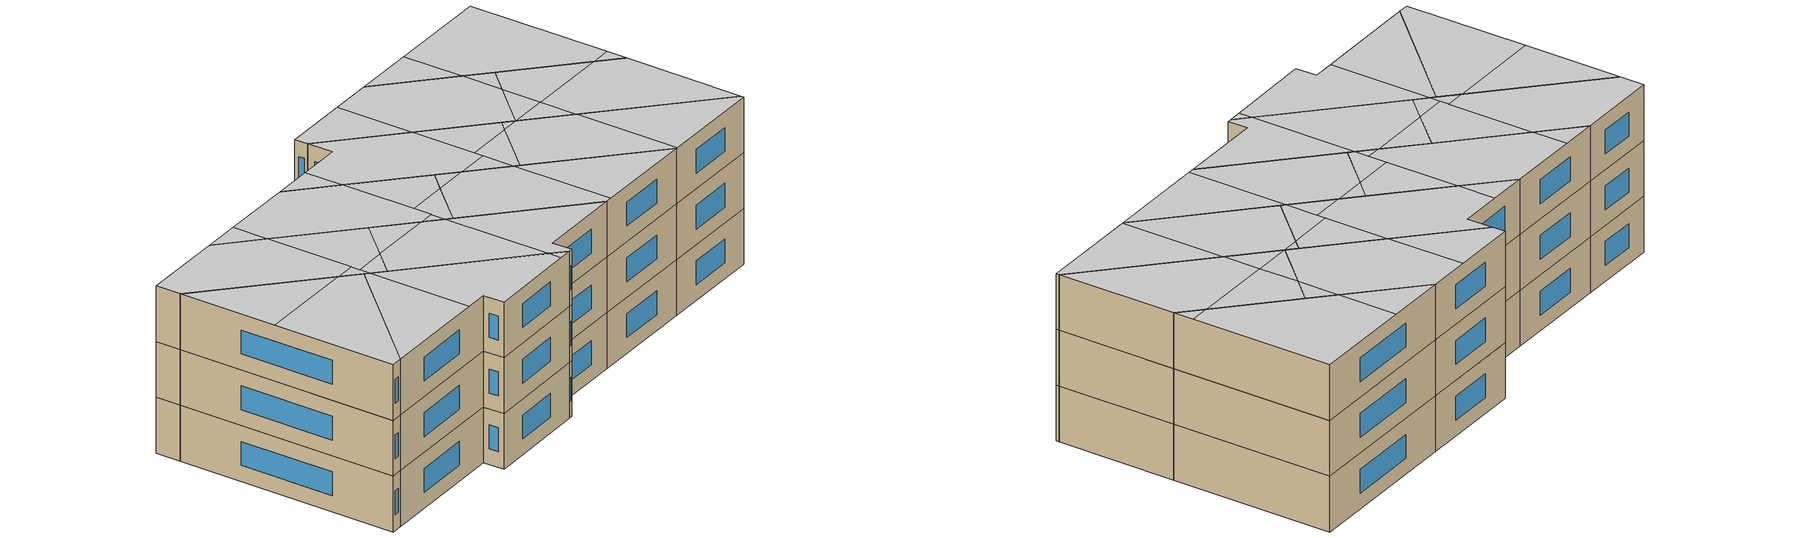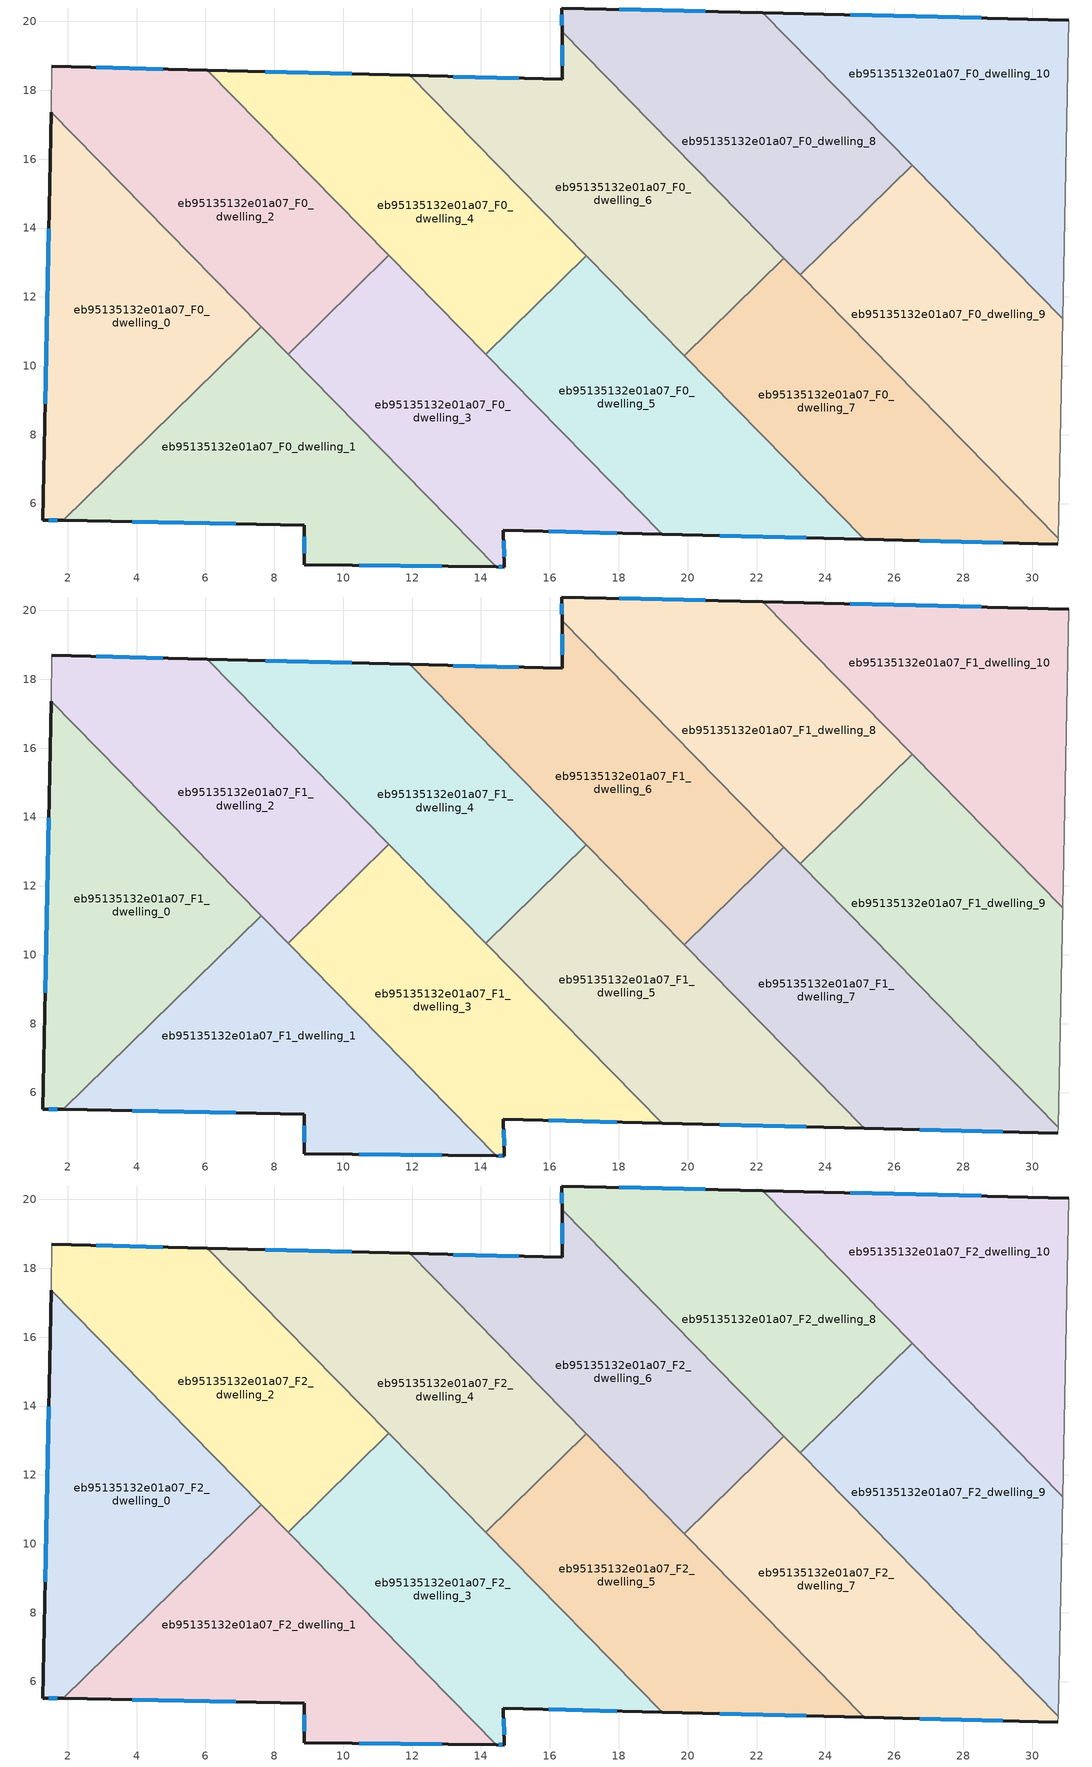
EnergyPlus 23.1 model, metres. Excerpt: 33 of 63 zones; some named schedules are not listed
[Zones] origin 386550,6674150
eb95135132e01a07_F0_dwelling_0
 floor ground (EU_floor_Construction): 1.52,17.36 7.62,11.14 1.87,5.51 1.27,5.52 z0
 wall outside (EU_wall_Construction): 1.52,17.36 1.27,5.52 1.87,5.51 z0:3
 wall to eb95135132e01a07_F0_dwelling_1 (EU_wall_Construction): 1.87,5.51 7.62,11.14 z0:3
 wall to eb95135132e01a07_F0_dwelling_2 (EU_wall_Construction): 7.62,11.14 1.52,17.36 z0:3
 window (EU_Window_Construction): 1.44,5.52 1.7,5.51 / 1.45,13.98 1.34,8.91 z0.86:2.14
eb95135132e01a07_F0_dwelling_1
 floor ground (EU_floor_Construction): 7.62,11.14 14.45,4.16 8.88,4.23 8.87,5.37 1.87,5.51 z0
 wall outside (EU_wall_Construction): 1.87,5.51 8.87,5.37 8.88,4.23 14.45,4.16 z0:3
 wall to eb95135132e01a07_F0_dwelling_3 (EU_wall_Construction): 14.45,4.16 8.4,10.34 z0:3
 wall to eb95135132e01a07_F0_dwelling_2 (EU_wall_Construction): 8.4,10.34 7.62,11.14 z0:3
 window (EU_Window_Construction): 8.87,5.04 8.88,4.55 / 3.87,5.47 6.87,5.41 / 10.47,4.21 12.86,4.18 z0.86:2.14
eb95135132e01a07_F0_dwelling_10
 floor ground (EU_floor_Construction): 31.07,20.04 30.89,11.36 22.18,20.25 z0
 wall outside (EU_wall_Construction): 31.07,20.04 22.18,20.25 z0:3
 wall adiabatic (EU_wall_Construction): 30.89,11.36 31.07,20.04 z0:3
 wall to eb95135132e01a07_F0_dwelling_9 (EU_wall_Construction): 26.51,15.83 30.89,11.36 z0:3
 wall to eb95135132e01a07_F0_dwelling_8 (EU_wall_Construction): 22.18,20.25 26.51,15.83 z0:3
 window (EU_Window_Construction): 28.53,20.1 24.72,20.19 z0.86:2.14
eb95135132e01a07_F0_dwelling_2
 floor ground (EU_floor_Construction): 6.05,18.58 11.33,13.2 8.4,10.34 1.52,17.36 1.54,18.7 z0
 wall outside (EU_wall_Construction): 6.05,18.58 1.54,18.7 z0:3
 wall adiabatic (EU_wall_Construction): 1.54,18.7 1.52,17.36 z0:3
 wall to eb95135132e01a07_F0_dwelling_3 (EU_wall_Construction): 8.4,10.34 11.33,13.2 z0:3
 wall to eb95135132e01a07_F0_dwelling_4 (EU_wall_Construction): 11.33,13.2 6.05,18.58 z0:3
 window (EU_Window_Construction): 4.77,18.62 2.83,18.67 z0.86:2.14
eb95135132e01a07_F0_dwelling_3
 floor ground (EU_floor_Construction): 11.33,13.2 19.26,5.11 14.65,5.22 14.68,4.16 14.45,4.16 8.4,10.34 z0
 wall outside (EU_wall_Construction): 14.45,4.16 14.68,4.16 14.65,5.22 19.26,5.11 z0:3
 wall to eb95135132e01a07_F0_dwelling_5 (EU_wall_Construction): 19.26,5.11 14.13,10.34 z0:3
 wall to eb95135132e01a07_F0_dwelling_4 (EU_wall_Construction): 14.13,10.34 11.32,13.2 z0:3
 window (EU_Window_Construction): 14.67,4.46 14.66,4.92 / 14.51,4.16 14.61,4.16 / 15.97,5.19 17.94,5.14 z0.86:2.14
eb95135132e01a07_F0_dwelling_4
 floor ground (EU_floor_Construction): 11.93,18.43 17.05,13.2 14.13,10.34 6.05,18.58 z0
 wall outside (EU_wall_Construction): 11.93,18.43 6.05,18.58 z0:3
 wall to eb95135132e01a07_F0_dwelling_5 (EU_wall_Construction): 14.13,10.34 17.05,13.2 z0:3
 wall to eb95135132e01a07_F0_dwelling_6 (EU_wall_Construction): 17.05,13.2 11.93,18.43 z0:3
 window (EU_Window_Construction): 10.25,18.47 7.73,18.54 z0.86:2.14
eb95135132e01a07_F0_dwelling_5
 floor ground (EU_floor_Construction): 17.05,13.2 25.13,4.96 19.26,5.11 14.13,10.34 z0
 wall outside (EU_wall_Construction): 19.26,5.11 25.13,4.96 z0:3
 wall to eb95135132e01a07_F0_dwelling_7 (EU_wall_Construction): 25.13,4.96 19.9,10.29 z0:3
 wall to eb95135132e01a07_F0_dwelling_6 (EU_wall_Construction): 19.9,10.29 17.05,13.2 z0:3
 window (EU_Window_Construction): 20.93,5.07 23.45,5 z0.86:2.14
eb95135132e01a07_F0_dwelling_6
 floor ground (EU_floor_Construction): 16.35,19.7 22.79,13.12 19.91,10.29 11.93,18.43 16.36,18.32 z0
 wall outside (EU_wall_Construction): 16.35,19.7 16.36,18.32 11.93,18.43 z0:3
 wall to eb95135132e01a07_F0_dwelling_8 (EU_wall_Construction): 22.79,13.12 16.35,19.7 z0:3
 wall to eb95135132e01a07_F0_dwelling_7 (EU_wall_Construction): 19.91,10.29 22.79,13.12 z0:3
 window (EU_Window_Construction): 16.35,19.3 16.36,18.71 / 15.09,18.35 13.2,18.4 z0.86:2.14
eb95135132e01a07_F0_dwelling_7
 floor ground (EU_floor_Construction): 22.79,13.12 30.76,4.99 30.75,4.82 25.13,4.96 19.91,10.29 z0
 wall outside (EU_wall_Construction): 25.13,4.96 30.75,4.82 z0:3
 wall adiabatic (EU_wall_Construction): 30.75,4.82 30.76,4.99 z0:3
 wall to eb95135132e01a07_F0_dwelling_9 (EU_wall_Construction): 30.76,4.99 23.26,12.64 z0:3
 wall to eb95135132e01a07_F0_dwelling_8 (EU_wall_Construction): 23.26,12.64 22.79,13.12 z0:3
 window (EU_Window_Construction): 26.74,4.92 29.15,4.86 z0.86:2.14
eb95135132e01a07_F0_dwelling_8
 floor ground (EU_floor_Construction): 22.18,20.25 26.52,15.83 23.26,12.64 16.35,19.7 16.35,20.39 z0
 wall outside (EU_wall_Construction): 22.18,20.25 16.35,20.39 16.35,19.7 z0:3
 wall to eb95135132e01a07_F0_dwelling_9 (EU_wall_Construction): 23.26,12.64 26.52,15.83 z0:3
 window (EU_Window_Construction): 16.35,20.19 16.35,19.89 / 20.51,20.29 18.02,20.35 z0.86:2.14
eb95135132e01a07_F0_dwelling_9
 floor ground (EU_floor_Construction): 26.52,15.83 30.89,11.36 30.76,4.99 23.26,12.64 z0
 wall adiabatic (EU_wall_Construction): 30.76,4.99 30.89,11.36 z0:3
eb95135132e01a07_F1_dwelling_0
 floor to eb95135132e01a07_F0_dwelling_0 (EU_floor_Construction): 1.52,17.36 7.62,11.14 1.87,5.51 1.27,5.52 z3
 wall outside (EU_wall_Construction): 1.52,17.36 1.27,5.52 1.87,5.51 z3:6
 wall to eb95135132e01a07_F1_dwelling_1 (EU_wall_Construction): 1.87,5.51 7.62,11.14 z3:6
 wall to eb95135132e01a07_F1_dwelling_2 (EU_wall_Construction): 7.62,11.14 1.52,17.36 z3:6
 window (EU_Window_Construction): 1.44,5.52 1.7,5.51 / 1.45,13.98 1.34,8.91 z3.86:5.14
eb95135132e01a07_F1_dwelling_1
 floor to eb95135132e01a07_F0_dwelling_1 (EU_floor_Construction): 7.62,11.14 14.45,4.16 8.88,4.23 8.87,5.37 1.87,5.51 z3
 wall outside (EU_wall_Construction): 1.87,5.51 8.87,5.37 8.88,4.23 14.45,4.16 z3:6
 wall to eb95135132e01a07_F1_dwelling_3 (EU_wall_Construction): 14.45,4.16 8.4,10.34 z3:6
 wall to eb95135132e01a07_F1_dwelling_2 (EU_wall_Construction): 8.4,10.34 7.62,11.14 z3:6
 window (EU_Window_Construction): 8.87,5.04 8.88,4.55 / 3.87,5.47 6.87,5.41 / 10.47,4.21 12.86,4.18 z3.86:5.14
eb95135132e01a07_F1_dwelling_10
 floor to eb95135132e01a07_F0_dwelling_10 (EU_floor_Construction): 31.07,20.04 30.89,11.36 22.18,20.25 z3
 wall outside (EU_wall_Construction): 31.07,20.04 22.18,20.25 z3:6
 wall adiabatic (EU_wall_Construction): 30.89,11.36 31.07,20.04 z3:6
 wall to eb95135132e01a07_F1_dwelling_9 (EU_wall_Construction): 26.51,15.83 30.89,11.36 z3:6
 wall to eb95135132e01a07_F1_dwelling_8 (EU_wall_Construction): 22.18,20.25 26.51,15.83 z3:6
 window (EU_Window_Construction): 28.53,20.1 24.72,20.19 z3.86:5.14
eb95135132e01a07_F1_dwelling_2
 floor to eb95135132e01a07_F0_dwelling_2 (EU_floor_Construction): 6.05,18.58 11.33,13.2 8.4,10.34 1.52,17.36 1.54,18.7 z3
 wall outside (EU_wall_Construction): 6.05,18.58 1.54,18.7 z3:6
 wall adiabatic (EU_wall_Construction): 1.54,18.7 1.52,17.36 z3:6
 wall to eb95135132e01a07_F1_dwelling_3 (EU_wall_Construction): 8.4,10.34 11.33,13.2 z3:6
 wall to eb95135132e01a07_F1_dwelling_4 (EU_wall_Construction): 11.33,13.2 6.05,18.58 z3:6
 window (EU_Window_Construction): 4.77,18.62 2.83,18.67 z3.86:5.14
eb95135132e01a07_F1_dwelling_3
 floor to eb95135132e01a07_F0_dwelling_3 (EU_floor_Construction): 11.33,13.2 19.26,5.11 14.65,5.22 14.68,4.16 14.45,4.16 8.4,10.34 z3
 wall outside (EU_wall_Construction): 14.45,4.16 14.68,4.16 14.65,5.22 19.26,5.11 z3:6
 wall to eb95135132e01a07_F1_dwelling_5 (EU_wall_Construction): 19.26,5.11 14.13,10.34 z3:6
 wall to eb95135132e01a07_F1_dwelling_4 (EU_wall_Construction): 14.13,10.34 11.32,13.2 z3:6
 window (EU_Window_Construction): 14.67,4.46 14.66,4.92 / 14.51,4.16 14.61,4.16 / 15.97,5.19 17.94,5.14 z3.86:5.14
eb95135132e01a07_F1_dwelling_4
 floor to eb95135132e01a07_F0_dwelling_4 (EU_floor_Construction): 11.93,18.43 17.05,13.2 14.13,10.34 6.05,18.58 z3
 wall outside (EU_wall_Construction): 11.93,18.43 6.05,18.58 z3:6
 wall to eb95135132e01a07_F1_dwelling_5 (EU_wall_Construction): 14.13,10.34 17.05,13.2 z3:6
 wall to eb95135132e01a07_F1_dwelling_6 (EU_wall_Construction): 17.05,13.2 11.93,18.43 z3:6
 window (EU_Window_Construction): 10.25,18.47 7.73,18.54 z3.86:5.14
eb95135132e01a07_F1_dwelling_5
 floor to eb95135132e01a07_F0_dwelling_5 (EU_floor_Construction): 17.05,13.2 25.13,4.96 19.26,5.11 14.13,10.34 z3
 wall outside (EU_wall_Construction): 19.26,5.11 25.13,4.96 z3:6
 wall to eb95135132e01a07_F1_dwelling_7 (EU_wall_Construction): 25.13,4.96 19.9,10.29 z3:6
 wall to eb95135132e01a07_F1_dwelling_6 (EU_wall_Construction): 19.9,10.29 17.05,13.2 z3:6
 window (EU_Window_Construction): 20.93,5.07 23.45,5 z3.86:5.14
eb95135132e01a07_F1_dwelling_6
 floor to eb95135132e01a07_F0_dwelling_6 (EU_floor_Construction): 16.35,19.7 22.79,13.12 19.91,10.29 11.93,18.43 16.36,18.32 z3
 wall outside (EU_wall_Construction): 16.35,19.7 16.36,18.32 11.93,18.43 z3:6
 wall to eb95135132e01a07_F1_dwelling_8 (EU_wall_Construction): 22.79,13.12 16.35,19.7 z3:6
 wall to eb95135132e01a07_F1_dwelling_7 (EU_wall_Construction): 19.91,10.29 22.79,13.12 z3:6
 window (EU_Window_Construction): 16.35,19.3 16.36,18.71 / 15.09,18.35 13.2,18.4 z3.86:5.14
eb95135132e01a07_F1_dwelling_7
 floor to eb95135132e01a07_F0_dwelling_7 (EU_floor_Construction): 22.79,13.12 30.76,4.99 30.75,4.82 25.13,4.96 19.91,10.29 z3
 wall outside (EU_wall_Construction): 25.13,4.96 30.75,4.82 z3:6
 wall adiabatic (EU_wall_Construction): 30.75,4.82 30.76,4.99 z3:6
 wall to eb95135132e01a07_F1_dwelling_9 (EU_wall_Construction): 30.76,4.99 23.26,12.64 z3:6
 wall to eb95135132e01a07_F1_dwelling_8 (EU_wall_Construction): 23.26,12.64 22.79,13.12 z3:6
 window (EU_Window_Construction): 26.74,4.92 29.15,4.86 z3.86:5.14
eb95135132e01a07_F1_dwelling_8
 floor to eb95135132e01a07_F0_dwelling_8 (EU_floor_Construction): 22.18,20.25 26.52,15.83 23.26,12.64 16.35,19.7 16.35,20.39 z3
 wall outside (EU_wall_Construction): 22.18,20.25 16.35,20.39 16.35,19.7 z3:6
 wall to eb95135132e01a07_F1_dwelling_9 (EU_wall_Construction): 23.26,12.64 26.52,15.83 z3:6
 window (EU_Window_Construction): 16.35,20.19 16.35,19.89 / 20.51,20.29 18.02,20.35 z3.86:5.14
eb95135132e01a07_F1_dwelling_9
 floor to eb95135132e01a07_F0_dwelling_9 (EU_floor_Construction): 26.52,15.83 30.89,11.36 30.76,4.99 23.26,12.64 z3
 wall adiabatic (EU_wall_Construction): 30.76,4.99 30.89,11.36 z3:6
eb95135132e01a07_F2_dwelling_0
 floor to eb95135132e01a07_F1_dwelling_0 (EU_floor_Construction): 1.52,17.36 7.62,11.14 1.87,5.51 1.27,5.52 z6
 wall outside (EU_wall_Construction): 1.52,17.36 1.27,5.52 1.87,5.51 z6:9
 wall to eb95135132e01a07_F2_dwelling_1 (EU_wall_Construction): 1.87,5.51 7.62,11.14 z6:9
 wall to eb95135132e01a07_F2_dwelling_2 (EU_wall_Construction): 7.62,11.14 1.52,17.36 z6:9
 window (EU_Window_Construction): 1.44,5.52 1.7,5.51 / 1.45,13.98 1.34,8.91 z6.86:8.14
 ceiling to eb95135132e01a07_F3_dwelling_8 (EU_floor_Construction): 7.62,11.14 6.78,11.99 1.41,12.1 1.27,5.52 1.87,5.51 z9
 ceiling to eb95135132e01a07_F3_dwelling_9 (EU_floor_Construction): 6.78,11.99 1.52,17.36 1.41,12.1 z9
eb95135132e01a07_F2_dwelling_1
 floor to eb95135132e01a07_F1_dwelling_1 (EU_floor_Construction): 7.62,11.14 14.45,4.16 8.88,4.23 8.87,5.37 1.87,5.51 z6
 wall outside (EU_wall_Construction): 1.87,5.51 8.87,5.37 8.88,4.23 14.45,4.16 z6:9
 wall to eb95135132e01a07_F2_dwelling_3 (EU_wall_Construction): 14.45,4.16 8.4,10.34 z6:9
 wall to eb95135132e01a07_F2_dwelling_2 (EU_wall_Construction): 8.4,10.34 7.62,11.14 z6:9
 window (EU_Window_Construction): 8.87,5.04 8.88,4.55 / 3.87,5.47 6.87,5.41 / 10.47,4.21 12.86,4.18 z6.86:8.14
 ceiling to eb95135132e01a07_F3_dwelling_6 (EU_floor_Construction): 13.75,4.17 13.76,4.86 7.83,10.91 7.72,5.39 8.87,5.37 8.88,4.23 z9
 ceiling to eb95135132e01a07_F3_dwelling_8 (EU_floor_Construction): 7.72,5.39 7.83,10.91 7.62,11.14 1.87,5.51 z9
 ceiling to eb95135132e01a07_F3_dwelling_4 (EU_floor_Construction): 14.45,4.16 13.76,4.86 13.75,4.17 z9
eb95135132e01a07_F2_dwelling_10
 floor to eb95135132e01a07_F1_dwelling_10 (EU_floor_Construction): 31.07,20.04 30.89,11.36 22.18,20.25 z6
 wall outside (EU_wall_Construction): 31.07,20.04 22.18,20.25 z6:9
 wall adiabatic (EU_wall_Construction): 30.89,11.36 31.07,20.04 z6:9
 wall to eb95135132e01a07_F2_dwelling_9 (EU_wall_Construction): 26.51,15.83 30.89,11.36 z6:9
 wall to eb95135132e01a07_F2_dwelling_8 (EU_wall_Construction): 22.18,20.25 26.51,15.83 z6:9
 window (EU_Window_Construction): 28.53,20.1 24.72,20.19 z6.86:8.14
 ceiling to eb95135132e01a07_F3_dwelling_1 (EU_floor_Construction): 30.91,12.44 31.07,20.04 25.49,20.17 25.43,16.94 29.81,12.46 z9
 ceiling to eb95135132e01a07_F3_dwelling_0 (EU_floor_Construction): 30.89,11.36 30.91,12.44 29.81,12.46 z9
 ceiling to eb95135132e01a07_F3_dwelling_3 (EU_floor_Construction): 25.43,16.94 25.49,20.17 22.18,20.25 z9
eb95135132e01a07_F2_dwelling_2
 floor to eb95135132e01a07_F1_dwelling_2 (EU_floor_Construction): 6.05,18.58 11.33,13.2 8.4,10.34 1.52,17.36 1.54,18.7 z6
 wall outside (EU_wall_Construction): 6.05,18.58 1.54,18.7 z6:9
 wall adiabatic (EU_wall_Construction): 1.54,18.7 1.52,17.36 z6:9
 wall to eb95135132e01a07_F2_dwelling_3 (EU_wall_Construction): 8.4,10.34 11.33,13.2 z6:9
 wall to eb95135132e01a07_F2_dwelling_4 (EU_wall_Construction): 11.33,13.2 6.05,18.58 z6:9
 window (EU_Window_Construction): 4.77,18.62 2.83,18.67 z6.86:8.14
 ceiling to eb95135132e01a07_F3_dwelling_9 (EU_floor_Construction): 7.86,11.97 7.95,16.64 6.05,18.58 1.54,18.7 1.52,17.36 6.78,11.99 z9
 ceiling to eb95135132e01a07_F3_dwelling_7 (EU_floor_Construction): 11.32,13.2 7.95,16.64 7.85,11.5 9.55,11.47 z9
 ceiling to eb95135132e01a07_F3_dwelling_8 (EU_floor_Construction): 7.83,10.91 7.86,11.97 6.78,11.99 z9
 ceiling to eb95135132e01a07_F3_dwelling_6 (EU_floor_Construction): 9.55,11.47 7.85,11.5 7.83,10.91 8.4,10.34 z9
eb95135132e01a07_F2_dwelling_3
 floor to eb95135132e01a07_F1_dwelling_3 (EU_floor_Construction): 11.33,13.2 19.26,5.11 14.65,5.22 14.68,4.16 14.45,4.16 8.4,10.34 z6
 wall outside (EU_wall_Construction): 14.45,4.16 14.68,4.16 14.65,5.22 19.26,5.11 z6:9
 wall to eb95135132e01a07_F2_dwelling_5 (EU_wall_Construction): 19.26,5.11 14.13,10.34 z6:9
 wall to eb95135132e01a07_F2_dwelling_4 (EU_wall_Construction): 14.13,10.34 11.32,13.2 z6:9
 window (EU_Window_Construction): 14.67,4.46 14.66,4.92 / 14.51,4.16 14.61,4.16 / 15.97,5.19 17.94,5.14 z6.86:8.14
 ceiling to eb95135132e01a07_F3_dwelling_4 (EU_floor_Construction): 19.26,5.11 13.88,10.6 13.76,4.86 14.45,4.16 14.68,4.16 14.65,5.22 z9
 ceiling to eb95135132e01a07_F3_dwelling_6 (EU_floor_Construction): 13.76,4.86 13.88,10.6 13.1,11.39 9.55,11.47 8.4,10.34 z9
 ceiling to eb95135132e01a07_F3_dwelling_7 (EU_floor_Construction): 13.1,11.39 11.32,13.2 9.55,11.47 z9
eb95135132e01a07_F2_dwelling_4
 floor to eb95135132e01a07_F1_dwelling_4 (EU_floor_Construction): 11.93,18.43 17.05,13.2 14.13,10.34 6.05,18.58 z6
 wall outside (EU_wall_Construction): 11.93,18.43 6.05,18.58 z6:9
 wall to eb95135132e01a07_F2_dwelling_5 (EU_wall_Construction): 14.13,10.34 17.05,13.2 z6:9
 wall to eb95135132e01a07_F2_dwelling_6 (EU_wall_Construction): 17.05,13.2 11.93,18.43 z6:9
 window (EU_Window_Construction): 10.25,18.47 7.73,18.54 z6.86:8.14
 ceiling to eb95135132e01a07_F3_dwelling_7 (EU_floor_Construction): 13.9,11.38 14,16.32 11.93,18.43 7.99,18.53 7.95,16.64 13.1,11.39 z9
 ceiling to eb95135132e01a07_F3_dwelling_9 (EU_floor_Construction): 7.95,16.64 7.99,18.53 6.05,18.58 z9
 ceiling to eb95135132e01a07_F3_dwelling_4 (EU_floor_Construction): 16.13,12.3 13.92,12.34 13.88,10.6 14.13,10.34 z9
 ceiling to eb95135132e01a07_F3_dwelling_5 (EU_floor_Construction): 17.05,13.2 14,16.32 13.92,12.34 16.13,12.3 z9
 ceiling to eb95135132e01a07_F3_dwelling_6 (EU_floor_Construction): 13.88,10.6 13.9,11.38 13.1,11.39 z9
eb95135132e01a07_F2_dwelling_5
 floor to eb95135132e01a07_F1_dwelling_5 (EU_floor_Construction): 17.05,13.2 25.13,4.96 19.26,5.11 14.13,10.34 z6
 wall outside (EU_wall_Construction): 19.26,5.11 25.13,4.96 z6:9
 wall to eb95135132e01a07_F2_dwelling_7 (EU_wall_Construction): 25.13,4.96 19.9,10.29 z6:9
 wall to eb95135132e01a07_F2_dwelling_6 (EU_wall_Construction): 19.9,10.29 17.05,13.2 z6:9
 window (EU_Window_Construction): 20.93,5.07 23.45,5 z6.86:8.14
 ceiling to eb95135132e01a07_F3_dwelling_4 (EU_floor_Construction): 19.6,5.1 19.71,10.49 17.98,12.26 16.13,12.3 14.13,10.34 19.26,5.11 z9
 ceiling to eb95135132e01a07_F3_dwelling_2 (EU_floor_Construction): 25.13,4.96 19.71,10.49 19.6,5.1 z9
 ceiling to eb95135132e01a07_F3_dwelling_5 (EU_floor_Construction): 17.98,12.26 17.05,13.2 16.13,12.3 z9
eb95135132e01a07_F2_dwelling_6
 floor to eb95135132e01a07_F1_dwelling_6 (EU_floor_Construction): 16.35,19.7 22.79,13.12 19.91,10.29 11.93,18.43 16.36,18.32 z6
 wall outside (EU_wall_Construction): 16.35,19.7 16.36,18.32 11.93,18.43 z6:9
 wall to eb95135132e01a07_F2_dwelling_8 (EU_wall_Construction): 22.79,13.12 16.35,19.7 z6:9
 wall to eb95135132e01a07_F2_dwelling_7 (EU_wall_Construction): 19.91,10.29 22.79,13.12 z6:9
 window (EU_Window_Construction): 16.35,19.3 16.36,18.71 / 15.09,18.35 13.2,18.4 z6.86:8.14
 ceiling to eb95135132e01a07_F3_dwelling_5 (EU_floor_Construction): 19.75,12.22 19.83,16.15 16.35,19.7 16.36,18.32 14.04,18.38 14,16.32 17.98,12.26 z9
 ceiling to eb95135132e01a07_F3_dwelling_7 (EU_floor_Construction): 14,16.32 14.04,18.38 11.93,18.43 z9
 ceiling to eb95135132e01a07_F3_dwelling_3 (EU_floor_Construction): 22.79,13.12 19.83,16.15 19.76,12.69 22.3,12.64 z9
 ceiling to eb95135132e01a07_F3_dwelling_4 (EU_floor_Construction): 19.71,10.49 19.75,12.22 17.98,12.26 z9
 ceiling to eb95135132e01a07_F3_dwelling_2 (EU_floor_Construction): 22.3,12.64 19.76,12.69 19.71,10.49 19.91,10.29 z9
eb95135132e01a07_F2_dwelling_7
 floor to eb95135132e01a07_F1_dwelling_7 (EU_floor_Construction): 22.79,13.12 30.76,4.99 30.75,4.82 25.13,4.96 19.91,10.29 z6
 wall outside (EU_wall_Construction): 25.13,4.96 30.75,4.82 z6:9
 wall adiabatic (EU_wall_Construction): 30.75,4.82 30.76,4.99 z6:9
 wall to eb95135132e01a07_F2_dwelling_9 (EU_wall_Construction): 30.76,4.99 23.26,12.64 z6:9
 wall to eb95135132e01a07_F2_dwelling_8 (EU_wall_Construction): 23.26,12.64 22.79,13.12 z6:9
 window (EU_Window_Construction): 26.74,4.92 29.15,4.86 z6.86:8.14
 ceiling to eb95135132e01a07_F3_dwelling_2 (EU_floor_Construction): 25.18,4.96 25.29,10.57 23.29,12.62 22.3,12.64 19.91,10.29 25.13,4.96 z9
 ceiling to eb95135132e01a07_F3_dwelling_0 (EU_floor_Construction): 30.75,4.82 30.76,4.99 25.29,10.57 25.18,4.96 z9
 ceiling to eb95135132e01a07_F3_dwelling_3 (EU_floor_Construction): 23.29,12.62 22.79,13.12 22.3,12.64 z9
eb95135132e01a07_F2_dwelling_8
 floor to eb95135132e01a07_F1_dwelling_8 (EU_floor_Construction): 22.18,20.25 26.52,15.83 23.26,12.64 16.35,19.7 16.35,20.39 z6
 wall outside (EU_wall_Construction): 22.18,20.25 16.35,20.39 16.35,19.7 z6:9
 wall to eb95135132e01a07_F2_dwelling_9 (EU_wall_Construction): 23.26,12.64 26.52,15.83 z6:9
 window (EU_Window_Construction): 16.35,20.19 16.35,19.89 / 20.51,20.29 18.02,20.35 z6.86:8.14
 ceiling to eb95135132e01a07_F3_dwelling_3 (EU_floor_Construction): 25.38,14.72 25.43,16.94 22.18,20.25 19.91,20.3 19.83,16.15 23.26,12.64 z9
 ceiling to eb95135132e01a07_F3_dwelling_5 (EU_floor_Construction): 19.83,16.15 19.91,20.3 16.35,20.39 16.35,19.7 z9
 ceiling to eb95135132e01a07_F3_dwelling_1 (EU_floor_Construction): 26.51,15.83 25.43,16.94 25.38,14.72 z9
eb95135132e01a07_F2_dwelling_9
 floor to eb95135132e01a07_F1_dwelling_9 (EU_floor_Construction): 26.52,15.83 30.89,11.36 30.76,4.99 23.26,12.64 z6
 wall adiabatic (EU_wall_Construction): 30.76,4.99 30.89,11.36 z6:9
 ceiling to eb95135132e01a07_F3_dwelling_0 (EU_floor_Construction): 30.76,4.99 30.89,11.36 29.81,12.46 25.34,12.56 25.29,10.57 z9
 ceiling to eb95135132e01a07_F3_dwelling_1 (EU_floor_Construction): 29.81,12.46 26.51,15.83 25.38,14.71 25.34,12.56 z9
 ceiling to eb95135132e01a07_F3_dwelling_2 (EU_floor_Construction): 25.29,10.57 25.34,12.58 23.29,12.62 z9
 ceiling to eb95135132e01a07_F3_dwelling_3 (EU_floor_Construction): 25.34,12.58 25.38,14.71 23.26,12.64 23.29,12.62 z9
[Building]
EU S2 Campaign: North Axis=0; Terrain=City; Solar Distribution=FullExterior
[Site:Location]
Helsinki-Vantaa.AP: Latitude=60.317; Longitude=24.963; Time Zone=2; Elevation=54.6
[SizingPeriod:WeatherFileDays]
AnnualSizingPeriod: Begin Month=1; Begin Day of Month=1; End Month=12; End Day of Month=31; Day of Week for Start Day=Monday; Use Weather File Daylight Saving Period=No; Use Weather File Rain and Snow Indicators=No
[MATERIAL]
EU_InternalMass_Material: Roughness=MediumRough; Thickness=0.1; Conductivity=1; Density=1800; Specific Heat=900; Thermal Absorptance=0.9; Solar Absorptance=0.7; Visible Absorptance=0.7
[MATERIAL:NOMASS] Roughness=MediumRough; Thermal Absorptance=0.9; Solar Absorptance=0.7; Visible Absorptance=0.7
Name | Thermal Resistance
EU_wall_NoMass | 1.10183
EU_floor_NoMass | 1.70606
[WINDOWMATERIAL:SIMPLEGLAZINGSYSTEM]
EU_Window_SimpleGlazing: UFactor=3.11035; Solar Heat Gain Coefficient=0.8; Visible Transmittance=0.8
[CONSTRUCTION]
EU_wall_Construction: EU_wall_NoMass
EU_floor_Construction: EU_floor_NoMass
EU_Window_Construction: EU_Window_SimpleGlazing
EU_InternalMass_Construction: EU_InternalMass_Material
[ZONE] Type=1; Multiplier=1; Ceiling Height=autocalculate; Floor Area=autocalculate; Part of Total Floor Area=Yes
Name | Volume
eb95135132e01a07_F0_dwelling_0; eb95135132e01a07_F1_dwelling_0; eb95135132e01a07_F2_dwelling_0 | 115.77
eb95135132e01a07_F0_dwelling_1; eb95135132e01a07_F1_dwelling_1; eb95135132e01a07_F2_dwelling_1; eb95135132e01a07_F0_dwelling_9; eb95135132e01a07_F1_dwelling_9; eb95135132e01a07_F2_dwelling_9 | 115.76
eb95135132e01a07_F0_dwelling_10; eb95135132e01a07_F1_dwelling_10; eb95135132e01a07_F2_dwelling_10 | 115.778
eb95135132e01a07_F0_dwelling_2; eb95135132e01a07_F1_dwelling_2; eb95135132e01a07_F2_dwelling_2 | 115.755
eb95135132e01a07_F0_dwelling_3; eb95135132e01a07_F1_dwelling_3; eb95135132e01a07_F2_dwelling_3; eb95135132e01a07_F0_dwelling_7; eb95135132e01a07_F1_dwelling_7; eb95135132e01a07_F2_dwelling_7 | 115.759
eb95135132e01a07_F0_dwelling_4; eb95135132e01a07_F1_dwelling_4; eb95135132e01a07_F2_dwelling_4 | 115.752
eb95135132e01a07_F0_dwelling_5; eb95135132e01a07_F1_dwelling_5; eb95135132e01a07_F2_dwelling_5 | 115.748
eb95135132e01a07_F0_dwelling_6; eb95135132e01a07_F1_dwelling_6; eb95135132e01a07_F2_dwelling_6 | 115.747
eb95135132e01a07_F0_dwelling_8; eb95135132e01a07_F1_dwelling_8; eb95135132e01a07_F2_dwelling_8 | 115.765
[INTERNALMASS] Construction=EU_InternalMass_Construction
Name | Zone or ZoneList | Surface Area
eb95135132e01a07_F0_dwelling_0_EU_InternalMass | eb95135132e01a07_F0_dwelling_0 | 38.5878
eb95135132e01a07_F0_dwelling_1_EU_InternalMass | eb95135132e01a07_F0_dwelling_1 | 38.5883
eb95135132e01a07_F0_dwelling_2_EU_InternalMass | eb95135132e01a07_F0_dwelling_2 | 38.5842
eb95135132e01a07_F0_dwelling_3_EU_InternalMass | eb95135132e01a07_F0_dwelling_3 | 38.5863
eb95135132e01a07_F0_dwelling_4_EU_InternalMass | eb95135132e01a07_F0_dwelling_4 | 38.5842
eb95135132e01a07_F0_dwelling_5_EU_InternalMass | eb95135132e01a07_F0_dwelling_5 | 38.5825
eb95135132e01a07_F0_dwelling_6_EU_InternalMass | eb95135132e01a07_F0_dwelling_6 | 38.5837
eb95135132e01a07_F0_dwelling_7_EU_InternalMass | eb95135132e01a07_F0_dwelling_7 | 38.5842
eb95135132e01a07_F0_dwelling_8_EU_InternalMass | eb95135132e01a07_F0_dwelling_8 | 38.5876
eb95135132e01a07_F0_dwelling_9_EU_InternalMass | eb95135132e01a07_F0_dwelling_9 | 38.5868
eb95135132e01a07_F0_dwelling_10_EU_InternalMass | eb95135132e01a07_F0_dwelling_10 | 38.5928
eb95135132e01a07_F1_dwelling_0_EU_InternalMass | eb95135132e01a07_F1_dwelling_0 | 38.5878
eb95135132e01a07_F1_dwelling_1_EU_InternalMass | eb95135132e01a07_F1_dwelling_1 | 38.5883
eb95135132e01a07_F1_dwelling_2_EU_InternalMass | eb95135132e01a07_F1_dwelling_2 | 38.5842
eb95135132e01a07_F1_dwelling_3_EU_InternalMass | eb95135132e01a07_F1_dwelling_3 | 38.5863
eb95135132e01a07_F1_dwelling_4_EU_InternalMass | eb95135132e01a07_F1_dwelling_4 | 38.5842
eb95135132e01a07_F1_dwelling_5_EU_InternalMass | eb95135132e01a07_F1_dwelling_5 | 38.5825
eb95135132e01a07_F1_dwelling_6_EU_InternalMass | eb95135132e01a07_F1_dwelling_6 | 38.5837
eb95135132e01a07_F1_dwelling_7_EU_InternalMass | eb95135132e01a07_F1_dwelling_7 | 38.5842
eb95135132e01a07_F1_dwelling_8_EU_InternalMass | eb95135132e01a07_F1_dwelling_8 | 38.5876
eb95135132e01a07_F1_dwelling_9_EU_InternalMass | eb95135132e01a07_F1_dwelling_9 | 38.5868
eb95135132e01a07_F1_dwelling_10_EU_InternalMass | eb95135132e01a07_F1_dwelling_10 | 38.5928
eb95135132e01a07_F2_dwelling_0_EU_InternalMass | eb95135132e01a07_F2_dwelling_0 | 38.5878
eb95135132e01a07_F2_dwelling_1_EU_InternalMass | eb95135132e01a07_F2_dwelling_1 | 38.5883
eb95135132e01a07_F2_dwelling_2_EU_InternalMass | eb95135132e01a07_F2_dwelling_2 | 38.5842
eb95135132e01a07_F2_dwelling_3_EU_InternalMass | eb95135132e01a07_F2_dwelling_3 | 38.5863
eb95135132e01a07_F2_dwelling_4_EU_InternalMass | eb95135132e01a07_F2_dwelling_4 | 38.5842
eb95135132e01a07_F2_dwelling_5_EU_InternalMass | eb95135132e01a07_F2_dwelling_5 | 38.5825
eb95135132e01a07_F2_dwelling_6_EU_InternalMass | eb95135132e01a07_F2_dwelling_6 | 38.5837
eb95135132e01a07_F2_dwelling_7_EU_InternalMass | eb95135132e01a07_F2_dwelling_7 | 38.5842
eb95135132e01a07_F2_dwelling_8_EU_InternalMass | eb95135132e01a07_F2_dwelling_8 | 38.5876
eb95135132e01a07_F2_dwelling_9_EU_InternalMass | eb95135132e01a07_F2_dwelling_9 | 38.5868
eb95135132e01a07_F2_dwelling_10_EU_InternalMass | eb95135132e01a07_F2_dwelling_10 | 38.5928
[OTHEREQUIPMENT] Fuel Type=Electricity; Design Level Calculation Method=Watts/Area; Power per Zone Floor Area=1; Fraction Latent=0; Fraction Radiant=0; Fraction Lost=0; Carbon Dioxide Generation Rate=0; EndUse Subcategory=EU_Step8_InternalGains
Name | Zone or ZoneList or Space or SpaceList | Schedule
EU_Step8_InternalGain_eb95135132e01a07_F0_dwelling_0_f000 | eb95135132e01a07_F0_dwelling_0 | EU_Step8_GainSchedule_eb95135132e01a07_F0_dwelling_0_f000
EU_Step8_InternalGain_eb95135132e01a07_F0_dwelling_1_f000 | eb95135132e01a07_F0_dwelling_1 | EU_Step8_GainSchedule_eb95135132e01a07_F0_dwelling_1_f000
EU_Step8_InternalGain_eb95135132e01a07_F0_dwelling_2_f000 | eb95135132e01a07_F0_dwelling_2 | EU_Step8_GainSchedule_eb95135132e01a07_F0_dwelling_2_f000
EU_Step8_InternalGain_eb95135132e01a07_F0_dwelling_3_f000 | eb95135132e01a07_F0_dwelling_3 | EU_Step8_GainSchedule_eb95135132e01a07_F0_dwelling_3_f000
EU_Step8_InternalGain_eb95135132e01a07_F0_dwelling_4_f000 | eb95135132e01a07_F0_dwelling_4 | EU_Step8_GainSchedule_eb95135132e01a07_F0_dwelling_4_f000
EU_Step8_InternalGain_eb95135132e01a07_F0_dwelling_5_f000 | eb95135132e01a07_F0_dwelling_5 | EU_Step8_GainSchedule_eb95135132e01a07_F0_dwelling_5_f000
EU_Step8_InternalGain_eb95135132e01a07_F0_dwelling_6_f000 | eb95135132e01a07_F0_dwelling_6 | EU_Step8_GainSchedule_eb95135132e01a07_F0_dwelling_6_f000
EU_Step8_InternalGain_eb95135132e01a07_F0_dwelling_7_f000 | eb95135132e01a07_F0_dwelling_7 | EU_Step8_GainSchedule_eb95135132e01a07_F0_dwelling_7_f000
EU_Step8_InternalGain_eb95135132e01a07_F0_dwelling_8_f000 | eb95135132e01a07_F0_dwelling_8 | EU_Step8_GainSchedule_eb95135132e01a07_F0_dwelling_8_f000
EU_Step8_InternalGain_eb95135132e01a07_F0_dwelling_9_f000 | eb95135132e01a07_F0_dwelling_9 | EU_Step8_GainSchedule_eb95135132e01a07_F0_dwelling_9_f000
EU_Step8_InternalGain_eb95135132e01a07_F0_dwelling_10_f000 | eb95135132e01a07_F0_dwelling_10 | EU_Step8_GainSchedule_eb95135132e01a07_F0_dwelling_10_f000
EU_Step8_InternalGain_eb95135132e01a07_F1_dwelling_0_f000 | eb95135132e01a07_F1_dwelling_0 | EU_Step8_GainSchedule_eb95135132e01a07_F1_dwelling_0_f000
EU_Step8_InternalGain_eb95135132e01a07_F1_dwelling_1_f000 | eb95135132e01a07_F1_dwelling_1 | EU_Step8_GainSchedule_eb95135132e01a07_F1_dwelling_1_f000
EU_Step8_InternalGain_eb95135132e01a07_F1_dwelling_2_f000 | eb95135132e01a07_F1_dwelling_2 | EU_Step8_GainSchedule_eb95135132e01a07_F1_dwelling_2_f000
EU_Step8_InternalGain_eb95135132e01a07_F1_dwelling_3_f000 | eb95135132e01a07_F1_dwelling_3 | EU_Step8_GainSchedule_eb95135132e01a07_F1_dwelling_3_f000
EU_Step8_InternalGain_eb95135132e01a07_F1_dwelling_4_f000 | eb95135132e01a07_F1_dwelling_4 | EU_Step8_GainSchedule_eb95135132e01a07_F1_dwelling_4_f000
EU_Step8_InternalGain_eb95135132e01a07_F1_dwelling_5_f000 | eb95135132e01a07_F1_dwelling_5 | EU_Step8_GainSchedule_eb95135132e01a07_F1_dwelling_5_f000
EU_Step8_InternalGain_eb95135132e01a07_F1_dwelling_6_f000 | eb95135132e01a07_F1_dwelling_6 | EU_Step8_GainSchedule_eb95135132e01a07_F1_dwelling_6_f000
EU_Step8_InternalGain_eb95135132e01a07_F1_dwelling_7_f000 | eb95135132e01a07_F1_dwelling_7 | EU_Step8_GainSchedule_eb95135132e01a07_F1_dwelling_7_f000
EU_Step8_InternalGain_eb95135132e01a07_F1_dwelling_8_f000 | eb95135132e01a07_F1_dwelling_8 | EU_Step8_GainSchedule_eb95135132e01a07_F1_dwelling_8_f000
EU_Step8_InternalGain_eb95135132e01a07_F1_dwelling_9_f000 | eb95135132e01a07_F1_dwelling_9 | EU_Step8_GainSchedule_eb95135132e01a07_F1_dwelling_9_f000
EU_Step8_InternalGain_eb95135132e01a07_F1_dwelling_10_f000 | eb95135132e01a07_F1_dwelling_10 | EU_Step8_GainSchedule_eb95135132e01a07_F1_dwelling_10_f000
EU_Step8_InternalGain_eb95135132e01a07_F2_dwelling_0_f000 | eb95135132e01a07_F2_dwelling_0 | EU_Step8_GainSchedule_eb95135132e01a07_F2_dwelling_0_f000
EU_Step8_InternalGain_eb95135132e01a07_F2_dwelling_1_f000 | eb95135132e01a07_F2_dwelling_1 | EU_Step8_GainSchedule_eb95135132e01a07_F2_dwelling_1_f000
EU_Step8_InternalGain_eb95135132e01a07_F2_dwelling_2_f000 | eb95135132e01a07_F2_dwelling_2 | EU_Step8_GainSchedule_eb95135132e01a07_F2_dwelling_2_f000
EU_Step8_InternalGain_eb95135132e01a07_F2_dwelling_3_f000 | eb95135132e01a07_F2_dwelling_3 | EU_Step8_GainSchedule_eb95135132e01a07_F2_dwelling_3_f000
EU_Step8_InternalGain_eb95135132e01a07_F2_dwelling_4_f000 | eb95135132e01a07_F2_dwelling_4 | EU_Step8_GainSchedule_eb95135132e01a07_F2_dwelling_4_f000
EU_Step8_InternalGain_eb95135132e01a07_F2_dwelling_5_f000 | eb95135132e01a07_F2_dwelling_5 | EU_Step8_GainSchedule_eb95135132e01a07_F2_dwelling_5_f000
EU_Step8_InternalGain_eb95135132e01a07_F2_dwelling_6_f000 | eb95135132e01a07_F2_dwelling_6 | EU_Step8_GainSchedule_eb95135132e01a07_F2_dwelling_6_f000
EU_Step8_InternalGain_eb95135132e01a07_F2_dwelling_7_f000 | eb95135132e01a07_F2_dwelling_7 | EU_Step8_GainSchedule_eb95135132e01a07_F2_dwelling_7_f000
EU_Step8_InternalGain_eb95135132e01a07_F2_dwelling_8_f000 | eb95135132e01a07_F2_dwelling_8 | EU_Step8_GainSchedule_eb95135132e01a07_F2_dwelling_8_f000
EU_Step8_InternalGain_eb95135132e01a07_F2_dwelling_9_f000 | eb95135132e01a07_F2_dwelling_9 | EU_Step8_GainSchedule_eb95135132e01a07_F2_dwelling_9_f000
EU_Step8_InternalGain_eb95135132e01a07_F2_dwelling_10_f000 | eb95135132e01a07_F2_dwelling_10 | EU_Step8_GainSchedule_eb95135132e01a07_F2_dwelling_10_f000
[ZONEVENTILATION:DESIGNFLOWRATE] Schedule=EU_AlwaysOn; Design Flow Rate Calculation Method=AirChanges/Hour; Air Changes per Hour=0.756316; Ventilation Type=Natural; Fan Pressure Rise=0; Fan Total Efficiency=1; Constant Term Coefficient=1; Temperature Term Coefficient=0; Velocity Term Coefficient=0; Velocity Squared Term Coefficient=0; Minimum Indoor Temperature=-100; Maximum Indoor Temperature=100; Delta Temperature=-100; Minimum Outdoor Temperature=-100; Maximum Outdoor Temperature=100; Maximum Wind Speed=40
Name | Zone or ZoneList or Space or SpaceList
EU_ConstantAir_eb95135132e01a07_F0_dwelling_0 | eb95135132e01a07_F0_dwelling_0
EU_ConstantAir_eb95135132e01a07_F0_dwelling_1 | eb95135132e01a07_F0_dwelling_1
EU_ConstantAir_eb95135132e01a07_F0_dwelling_2 | eb95135132e01a07_F0_dwelling_2
EU_ConstantAir_eb95135132e01a07_F0_dwelling_3 | eb95135132e01a07_F0_dwelling_3
EU_ConstantAir_eb95135132e01a07_F0_dwelling_4 | eb95135132e01a07_F0_dwelling_4
EU_ConstantAir_eb95135132e01a07_F0_dwelling_5 | eb95135132e01a07_F0_dwelling_5
EU_ConstantAir_eb95135132e01a07_F0_dwelling_6 | eb95135132e01a07_F0_dwelling_6
EU_ConstantAir_eb95135132e01a07_F0_dwelling_7 | eb95135132e01a07_F0_dwelling_7
EU_ConstantAir_eb95135132e01a07_F0_dwelling_8 | eb95135132e01a07_F0_dwelling_8
EU_ConstantAir_eb95135132e01a07_F0_dwelling_9 | eb95135132e01a07_F0_dwelling_9
EU_ConstantAir_eb95135132e01a07_F0_dwelling_10 | eb95135132e01a07_F0_dwelling_10
EU_ConstantAir_eb95135132e01a07_F1_dwelling_0 | eb95135132e01a07_F1_dwelling_0
EU_ConstantAir_eb95135132e01a07_F1_dwelling_1 | eb95135132e01a07_F1_dwelling_1
EU_ConstantAir_eb95135132e01a07_F1_dwelling_2 | eb95135132e01a07_F1_dwelling_2
EU_ConstantAir_eb95135132e01a07_F1_dwelling_3 | eb95135132e01a07_F1_dwelling_3
EU_ConstantAir_eb95135132e01a07_F1_dwelling_4 | eb95135132e01a07_F1_dwelling_4
EU_ConstantAir_eb95135132e01a07_F1_dwelling_5 | eb95135132e01a07_F1_dwelling_5
EU_ConstantAir_eb95135132e01a07_F1_dwelling_6 | eb95135132e01a07_F1_dwelling_6
EU_ConstantAir_eb95135132e01a07_F1_dwelling_7 | eb95135132e01a07_F1_dwelling_7
EU_ConstantAir_eb95135132e01a07_F1_dwelling_8 | eb95135132e01a07_F1_dwelling_8
EU_ConstantAir_eb95135132e01a07_F1_dwelling_9 | eb95135132e01a07_F1_dwelling_9
EU_ConstantAir_eb95135132e01a07_F1_dwelling_10 | eb95135132e01a07_F1_dwelling_10
EU_ConstantAir_eb95135132e01a07_F2_dwelling_0 | eb95135132e01a07_F2_dwelling_0
EU_ConstantAir_eb95135132e01a07_F2_dwelling_1 | eb95135132e01a07_F2_dwelling_1
EU_ConstantAir_eb95135132e01a07_F2_dwelling_2 | eb95135132e01a07_F2_dwelling_2
EU_ConstantAir_eb95135132e01a07_F2_dwelling_3 | eb95135132e01a07_F2_dwelling_3
EU_ConstantAir_eb95135132e01a07_F2_dwelling_4 | eb95135132e01a07_F2_dwelling_4
EU_ConstantAir_eb95135132e01a07_F2_dwelling_5 | eb95135132e01a07_F2_dwelling_5
EU_ConstantAir_eb95135132e01a07_F2_dwelling_6 | eb95135132e01a07_F2_dwelling_6
EU_ConstantAir_eb95135132e01a07_F2_dwelling_7 | eb95135132e01a07_F2_dwelling_7
EU_ConstantAir_eb95135132e01a07_F2_dwelling_8 | eb95135132e01a07_F2_dwelling_8
EU_ConstantAir_eb95135132e01a07_F2_dwelling_9 | eb95135132e01a07_F2_dwelling_9
EU_ConstantAir_eb95135132e01a07_F2_dwelling_10 | eb95135132e01a07_F2_dwelling_10
[HVACTEMPLATE:ZONE:IDEALLOADSAIRSYSTEM] System Availability Schedule=EU_AlwaysOn; Maximum Heating Supply Air Temperature=50; Minimum Cooling Supply Air Temperature=13; Maximum Heating Supply Air Humidity Ratio=0.0156; Minimum Cooling Supply Air Humidity Ratio=0.0077; Heating Limit=NoLimit; Cooling Limit=NoLimit; Heating Availability Schedule=EU_AlwaysOn; Cooling Availability Schedule=EU_CoolingOff; Dehumidification Control Type=ConstantSensibleHeatRatio; Cooling Sensible Heat Ratio=0.7; Dehumidification Setpoint=60; Humidification Control Type=None; Humidification Setpoint=30; Outdoor Air Method=None; Outdoor Air Flow Rate per Person=0.00944; Outdoor Air Flow Rate per Zone Floor Area=0; Outdoor Air Flow Rate per Zone=0; Demand Controlled Ventilation Type=None; Outdoor Air Economizer Type=NoEconomizer; Heat Recovery Type=None; Sensible Heat Recovery Effectiveness=0.7; Latent Heat Recovery Effectiveness=0.65
Name | Template Thermostat
eb95135132e01a07_F0_dwelling_0 | EU_HeatOnly_eb95135132e01a07_F0_dwelling_0
eb95135132e01a07_F0_dwelling_1 | EU_HeatOnly_eb95135132e01a07_F0_dwelling_1
eb95135132e01a07_F0_dwelling_2 | EU_HeatOnly_eb95135132e01a07_F0_dwelling_2
eb95135132e01a07_F0_dwelling_3 | EU_HeatOnly_eb95135132e01a07_F0_dwelling_3
eb95135132e01a07_F0_dwelling_4 | EU_HeatOnly_eb95135132e01a07_F0_dwelling_4
eb95135132e01a07_F0_dwelling_5 | EU_HeatOnly_eb95135132e01a07_F0_dwelling_5
eb95135132e01a07_F0_dwelling_6 | EU_HeatOnly_eb95135132e01a07_F0_dwelling_6
eb95135132e01a07_F0_dwelling_7 | EU_HeatOnly_eb95135132e01a07_F0_dwelling_7
eb95135132e01a07_F0_dwelling_8 | EU_HeatOnly_eb95135132e01a07_F0_dwelling_8
eb95135132e01a07_F0_dwelling_9 | EU_HeatOnly_eb95135132e01a07_F0_dwelling_9
eb95135132e01a07_F0_dwelling_10 | EU_HeatOnly_eb95135132e01a07_F0_dwelling_10
eb95135132e01a07_F1_dwelling_0 | EU_HeatOnly_eb95135132e01a07_F1_dwelling_0
eb95135132e01a07_F1_dwelling_1 | EU_HeatOnly_eb95135132e01a07_F1_dwelling_1
eb95135132e01a07_F1_dwelling_2 | EU_HeatOnly_eb95135132e01a07_F1_dwelling_2
eb95135132e01a07_F1_dwelling_3 | EU_HeatOnly_eb95135132e01a07_F1_dwelling_3
eb95135132e01a07_F1_dwelling_4 | EU_HeatOnly_eb95135132e01a07_F1_dwelling_4
eb95135132e01a07_F1_dwelling_5 | EU_HeatOnly_eb95135132e01a07_F1_dwelling_5
eb95135132e01a07_F1_dwelling_6 | EU_HeatOnly_eb95135132e01a07_F1_dwelling_6
eb95135132e01a07_F1_dwelling_7 | EU_HeatOnly_eb95135132e01a07_F1_dwelling_7
eb95135132e01a07_F1_dwelling_8 | EU_HeatOnly_eb95135132e01a07_F1_dwelling_8
eb95135132e01a07_F1_dwelling_9 | EU_HeatOnly_eb95135132e01a07_F1_dwelling_9
eb95135132e01a07_F1_dwelling_10 | EU_HeatOnly_eb95135132e01a07_F1_dwelling_10
eb95135132e01a07_F2_dwelling_0 | EU_HeatOnly_eb95135132e01a07_F2_dwelling_0
eb95135132e01a07_F2_dwelling_1 | EU_HeatOnly_eb95135132e01a07_F2_dwelling_1
eb95135132e01a07_F2_dwelling_2 | EU_HeatOnly_eb95135132e01a07_F2_dwelling_2
eb95135132e01a07_F2_dwelling_3 | EU_HeatOnly_eb95135132e01a07_F2_dwelling_3
eb95135132e01a07_F2_dwelling_4 | EU_HeatOnly_eb95135132e01a07_F2_dwelling_4
eb95135132e01a07_F2_dwelling_5 | EU_HeatOnly_eb95135132e01a07_F2_dwelling_5
eb95135132e01a07_F2_dwelling_6 | EU_HeatOnly_eb95135132e01a07_F2_dwelling_6
eb95135132e01a07_F2_dwelling_7 | EU_HeatOnly_eb95135132e01a07_F2_dwelling_7
eb95135132e01a07_F2_dwelling_8 | EU_HeatOnly_eb95135132e01a07_F2_dwelling_8
eb95135132e01a07_F2_dwelling_9 | EU_HeatOnly_eb95135132e01a07_F2_dwelling_9
eb95135132e01a07_F2_dwelling_10 | EU_HeatOnly_eb95135132e01a07_F2_dwelling_10
[SIZING:ZONE] Zone Cooling Design Supply Air Temperature Input Method=SupplyAirTemperature; Zone Cooling Design Supply Air Temperature=13; Zone Heating Design Supply Air Temperature Input Method=SupplyAirTemperature; Zone Heating Design Supply Air Temperature=50; Zone Cooling Design Supply Air Humidity Ratio=0.008; Zone Heating Design Supply Air Humidity Ratio=0.008; Cooling Design Air Flow Method=DesignDay; Cooling Design Air Flow Rate=0; Cooling Minimum Air Flow per Zone Floor Area=0.000762; Cooling Minimum Air Flow=0; Cooling Minimum Air Flow Fraction=0.2; Heating Design Air Flow Method=DesignDay; Heating Design Air Flow Rate=0; Heating Maximum Air Flow per Zone Floor Area=0.002032; Heating Maximum Air Flow=0.141576; Heating Maximum Air Flow Fraction=0.3; Account for Dedicated Outdoor Air System=No; Dedicated Outdoor Air System Control Strategy=NeutralSupplyAir; Dedicated Outdoor Air Low Setpoint Temperature for Design=autosize; Dedicated Outdoor Air High Setpoint Temperature for Design=autosize; Zone Load Sizing Method=Sensible Load Only No Latent Load; Zone Latent Cooling Design Supply Air Humidity Ratio Input Method=HumidityRatioDifference; Zone Cooling Design Supply Air Humidity Ratio Difference=0.005; Zone Latent Heating Design Supply Air Humidity Ratio Input Method=HumidityRatioDifference; Zone Humidification Design Supply Air Humidity Ratio Difference=0.005
eb95135132e01a07_F0_dwelling_0; eb95135132e01a07_F0_dwelling_1; eb95135132e01a07_F0_dwelling_2; eb95135132e01a07_F0_dwelling_3; eb95135132e01a07_F0_dwelling_4; eb95135132e01a07_F0_dwelling_5; eb95135132e01a07_F0_dwelling_6; eb95135132e01a07_F0_dwelling_7; eb95135132e01a07_F0_dwelling_8; eb95135132e01a07_F0_dwelling_9; eb95135132e01a07_F0_dwelling_10; eb95135132e01a07_F1_dwelling_0; eb95135132e01a07_F1_dwelling_1; eb95135132e01a07_F1_dwelling_2; eb95135132e01a07_F1_dwelling_3; eb95135132e01a07_F1_dwelling_4; eb95135132e01a07_F1_dwelling_5; eb95135132e01a07_F1_dwelling_6; eb95135132e01a07_F1_dwelling_7; eb95135132e01a07_F1_dwelling_8; eb95135132e01a07_F1_dwelling_9; eb95135132e01a07_F1_dwelling_10; eb95135132e01a07_F2_dwelling_0; eb95135132e01a07_F2_dwelling_1; eb95135132e01a07_F2_dwelling_2; eb95135132e01a07_F2_dwelling_3; eb95135132e01a07_F2_dwelling_4; eb95135132e01a07_F2_dwelling_5; eb95135132e01a07_F2_dwelling_6; eb95135132e01a07_F2_dwelling_7; eb95135132e01a07_F2_dwelling_8; eb95135132e01a07_F2_dwelling_9; eb95135132e01a07_F2_dwelling_10
[SCHEDULE:FILE] Column Number=1; Rows to Skip at Top=0; Number of Hours of Data=8760; Column Separator=Comma; Interpolate to Timestep=No; Minutes per Item=60; Adjust Schedule for Daylight Savings=Yes
Name | File
EU_Step8_GainSchedule_eb95135132e01a07_F0_dwelling_0_f000 | ../../schedules/eb95135132e01a07/eb95135132e01a07_F0_dwelling_0_f000_gain.csv
EU_Step8_GainSchedule_eb95135132e01a07_F0_dwelling_1_f000 | ../../schedules/eb95135132e01a07/eb95135132e01a07_F0_dwelling_1_f000_gain.csv
EU_Step8_GainSchedule_eb95135132e01a07_F0_dwelling_2_f000 | ../../schedules/eb95135132e01a07/eb95135132e01a07_F0_dwelling_2_f000_gain.csv
EU_Step8_GainSchedule_eb95135132e01a07_F0_dwelling_3_f000 | ../../schedules/eb95135132e01a07/eb95135132e01a07_F0_dwelling_3_f000_gain.csv
EU_Step8_GainSchedule_eb95135132e01a07_F0_dwelling_4_f000 | ../../schedules/eb95135132e01a07/eb95135132e01a07_F0_dwelling_4_f000_gain.csv
EU_Step8_GainSchedule_eb95135132e01a07_F0_dwelling_5_f000 | ../../schedules/eb95135132e01a07/eb95135132e01a07_F0_dwelling_5_f000_gain.csv
EU_Step8_GainSchedule_eb95135132e01a07_F0_dwelling_6_f000 | ../../schedules/eb95135132e01a07/eb95135132e01a07_F0_dwelling_6_f000_gain.csv
EU_Step8_GainSchedule_eb95135132e01a07_F0_dwelling_7_f000 | ../../schedules/eb95135132e01a07/eb95135132e01a07_F0_dwelling_7_f000_gain.csv
EU_Step8_GainSchedule_eb95135132e01a07_F0_dwelling_8_f000 | ../../schedules/eb95135132e01a07/eb95135132e01a07_F0_dwelling_8_f000_gain.csv
EU_Step8_GainSchedule_eb95135132e01a07_F0_dwelling_9_f000 | ../../schedules/eb95135132e01a07/eb95135132e01a07_F0_dwelling_9_f000_gain.csv
EU_Step8_GainSchedule_eb95135132e01a07_F0_dwelling_10_f000 | ../../schedules/eb95135132e01a07/eb95135132e01a07_F0_dwelling_10_f000_gain.csv
EU_Step8_GainSchedule_eb95135132e01a07_F1_dwelling_0_f000 | ../../schedules/eb95135132e01a07/eb95135132e01a07_F1_dwelling_0_f000_gain.csv
EU_Step8_GainSchedule_eb95135132e01a07_F1_dwelling_1_f000 | ../../schedules/eb95135132e01a07/eb95135132e01a07_F1_dwelling_1_f000_gain.csv
EU_Step8_GainSchedule_eb95135132e01a07_F1_dwelling_2_f000 | ../../schedules/eb95135132e01a07/eb95135132e01a07_F1_dwelling_2_f000_gain.csv
EU_Step8_GainSchedule_eb95135132e01a07_F1_dwelling_3_f000 | ../../schedules/eb95135132e01a07/eb95135132e01a07_F1_dwelling_3_f000_gain.csv
EU_Step8_GainSchedule_eb95135132e01a07_F1_dwelling_4_f000 | ../../schedules/eb95135132e01a07/eb95135132e01a07_F1_dwelling_4_f000_gain.csv
EU_Step8_GainSchedule_eb95135132e01a07_F1_dwelling_5_f000 | ../../schedules/eb95135132e01a07/eb95135132e01a07_F1_dwelling_5_f000_gain.csv
EU_Step8_GainSchedule_eb95135132e01a07_F1_dwelling_6_f000 | ../../schedules/eb95135132e01a07/eb95135132e01a07_F1_dwelling_6_f000_gain.csv
EU_Step8_GainSchedule_eb95135132e01a07_F1_dwelling_7_f000 | ../../schedules/eb95135132e01a07/eb95135132e01a07_F1_dwelling_7_f000_gain.csv
EU_Step8_GainSchedule_eb95135132e01a07_F1_dwelling_8_f000 | ../../schedules/eb95135132e01a07/eb95135132e01a07_F1_dwelling_8_f000_gain.csv
EU_Step8_GainSchedule_eb95135132e01a07_F1_dwelling_9_f000 | ../../schedules/eb95135132e01a07/eb95135132e01a07_F1_dwelling_9_f000_gain.csv
EU_Step8_GainSchedule_eb95135132e01a07_F1_dwelling_10_f000 | ../../schedules/eb95135132e01a07/eb95135132e01a07_F1_dwelling_10_f000_gain.csv
EU_Step8_GainSchedule_eb95135132e01a07_F2_dwelling_0_f000 | ../../schedules/eb95135132e01a07/eb95135132e01a07_F2_dwelling_0_f000_gain.csv
EU_Step8_GainSchedule_eb95135132e01a07_F2_dwelling_1_f000 | ../../schedules/eb95135132e01a07/eb95135132e01a07_F2_dwelling_1_f000_gain.csv
EU_Step8_GainSchedule_eb95135132e01a07_F2_dwelling_2_f000 | ../../schedules/eb95135132e01a07/eb95135132e01a07_F2_dwelling_2_f000_gain.csv
